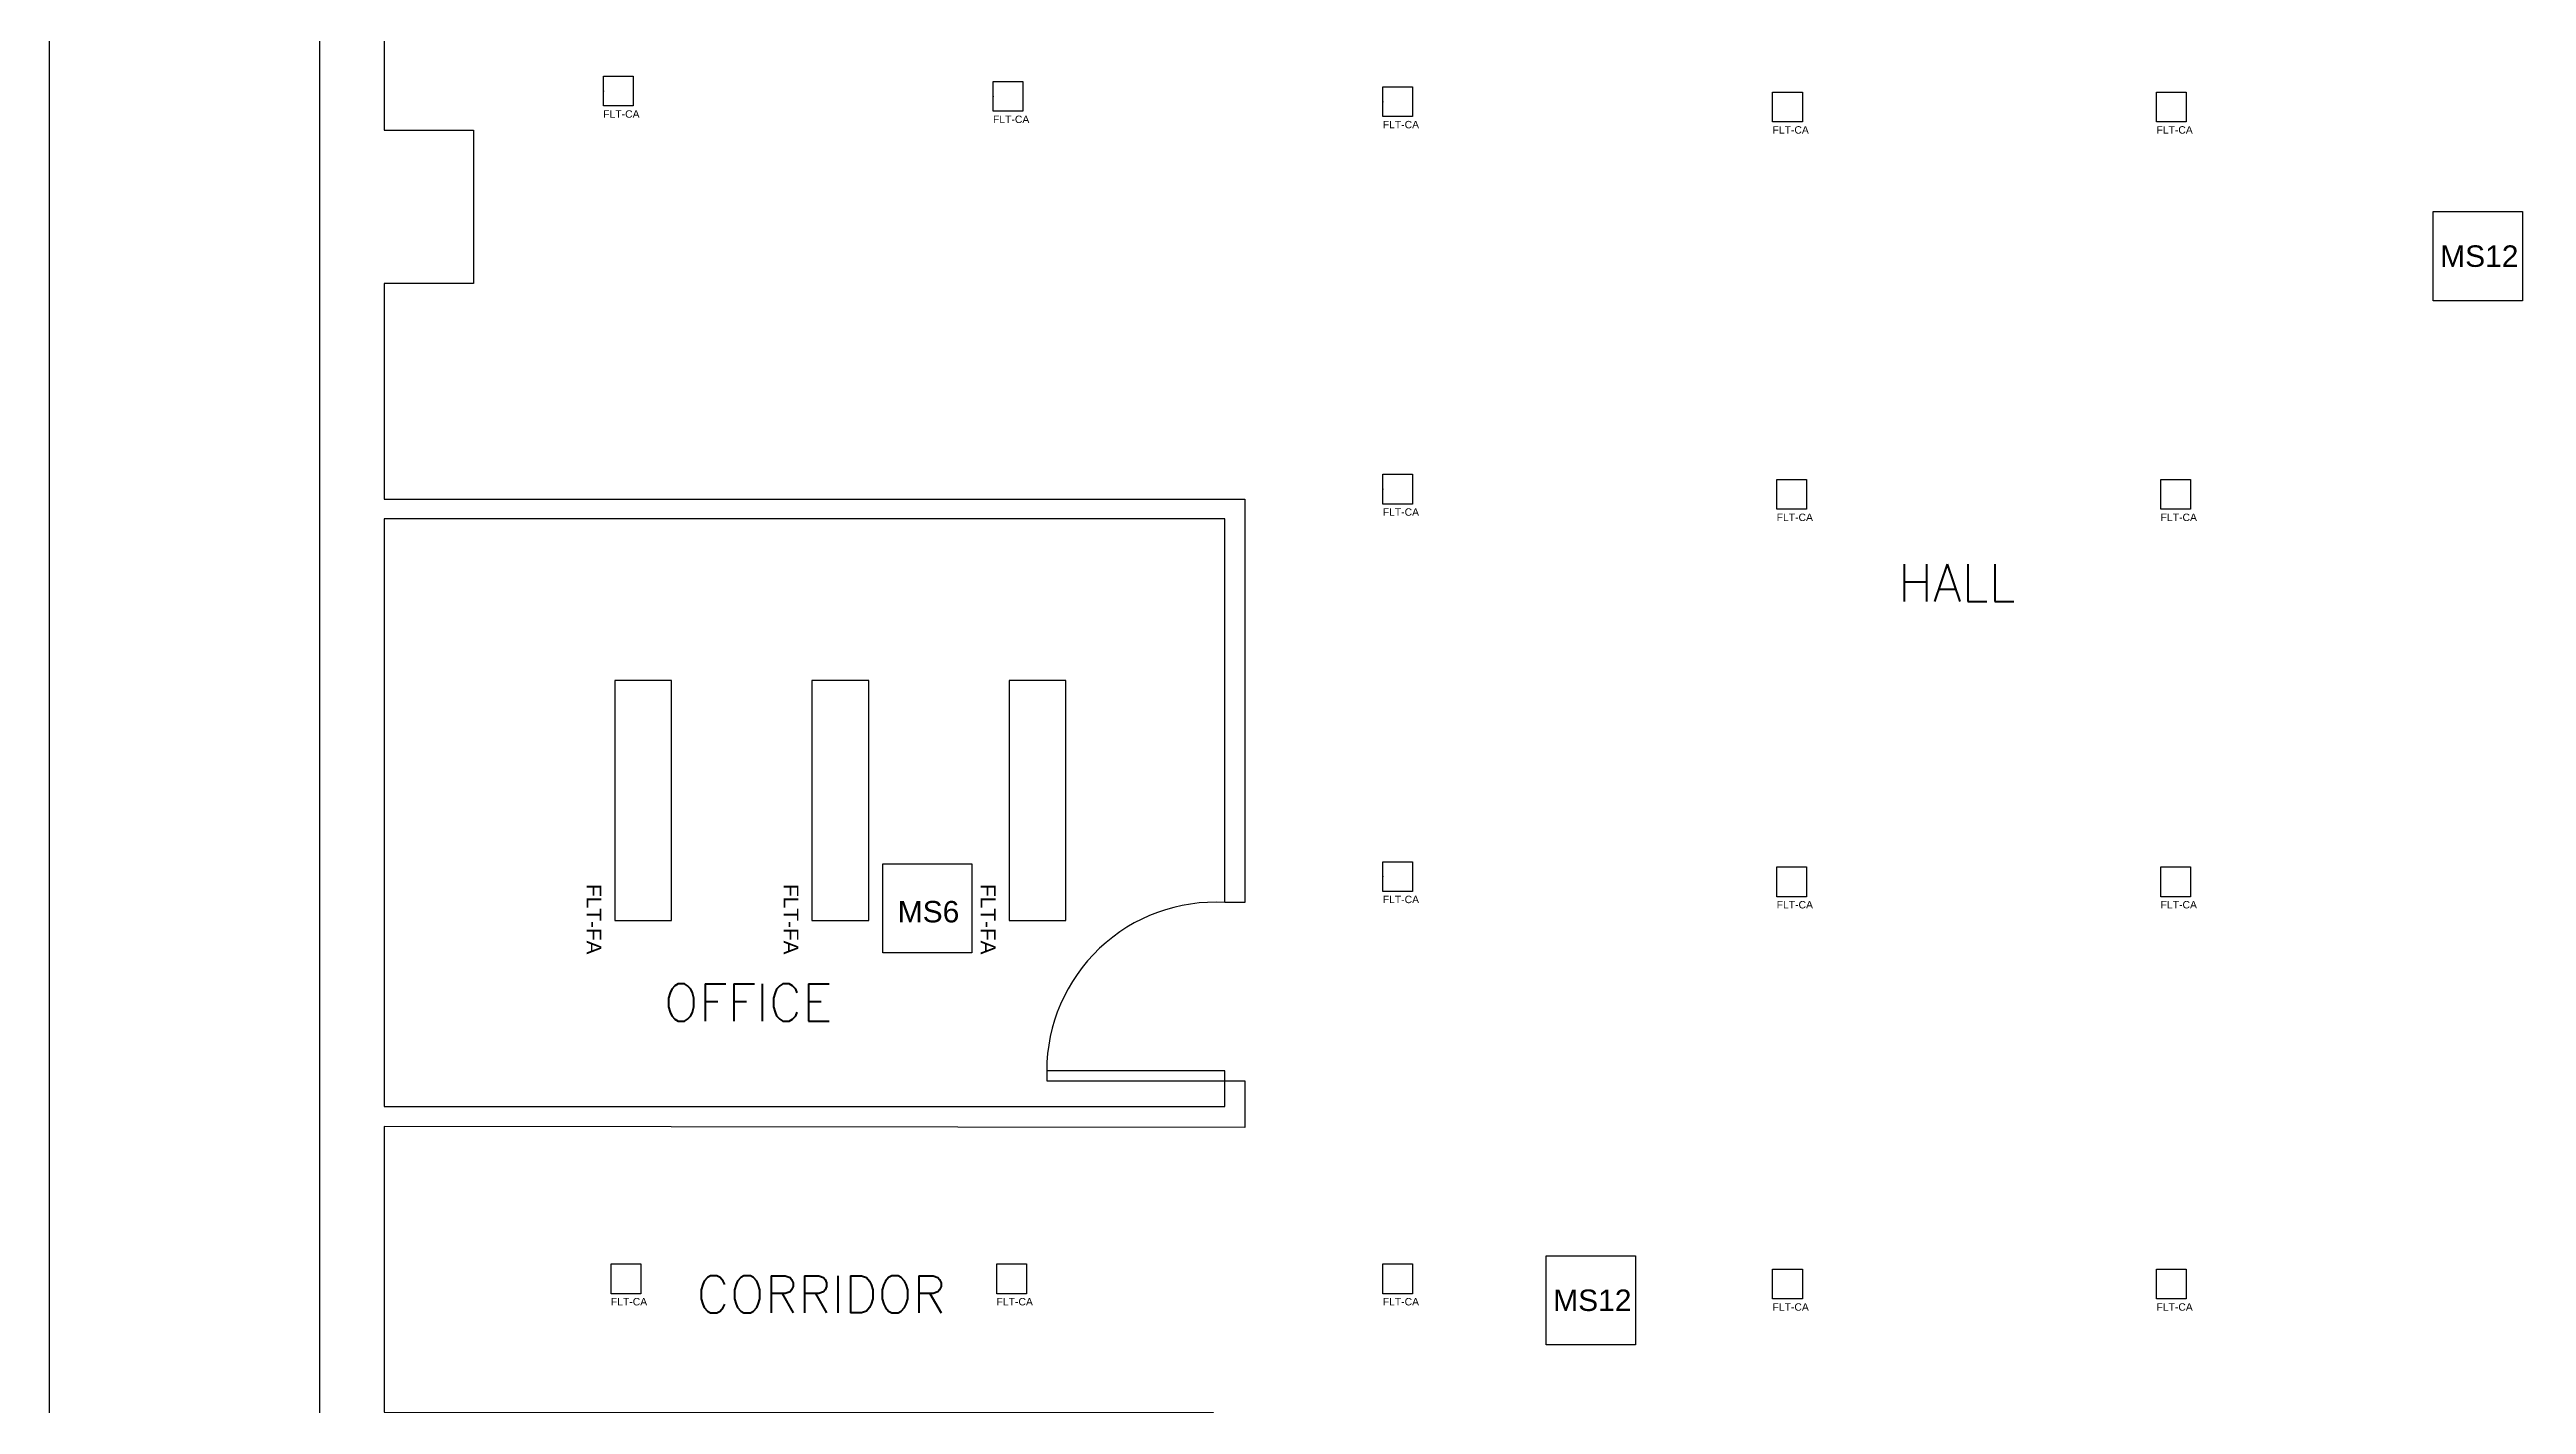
# Model space of a CAD drawing. Header units: feet. Extents: x 0 to 2574, y 0 to 1557.
# Drawn here: x 0 to 500, y 747 to 1020 of the extents above; entities that cross this region are included whole.
import ezdxf
from ezdxf.enums import TextEntityAlignment as Align

# ---------------------------------------------------------------- set-up
doc = ezdxf.new("R2010")
doc.units = ezdxf.units.FT
doc.header["$MEASUREMENT"] = 0
doc.layers.get('0').update_dxf_attribs({"color": 255})
doc.layers.add('FLT-FIXTURE', color=90, linetype='Continuous')
doc.layers.add('FLT-PERIPHERALS', color=140, linetype='Continuous')
doc.styles.add('SET200', font='romans.shx', dxfattribs={"height": 200})
doc.styles.get("Standard").update_dxf_attribs({"font": 'arial.ttf'})

# ---------------------------------------------------------------- blocks, each defined once
blk = doc.blocks.new('FLT-CA')
at = {"layer": 'FLT-FIXTURE'}
blk.add_lwpolyline([(0, 6), (6, 6), (6, 0), (0, 0)], close=True, dxfattribs=at)
blk.add_attdef('FLT-CA', (-0.03, -2.37), '', height=1.5, dxfattribs=at)
blk = doc.blocks.new('FLT-MS12')
at = {"layer": 'FLT-PERIPHERALS'}
blk.add_lwpolyline([(0, 18), (18, 18), (18, 0), (0, 0)], close=True, dxfattribs=at)
at = {"layer": 'FLT-PERIPHERALS', "insert": (1.4, 11.18), "char_height": 4.333, "attachment_point": 1}
blk.add_mtext_dynamic_manual_height_columns('MS12', width=17.9976, gutter_width=1, heights=[0], dxfattribs=at)
blk = doc.blocks.new('FLT-MS6')
at = {"layer": 'FLT-PERIPHERALS'}
blk.add_lwpolyline([(0, 18), (18, 18), (18, 0), (0, 0)], close=True, dxfattribs=at)
at = {"layer": 'FLT-PERIPHERALS', "insert": (3.01, 10.49), "char_height": 4.333, "attachment_point": 1}
blk.add_mtext_dynamic_manual_height_columns('MS6', width=17.9976, gutter_width=1, heights=[0], dxfattribs=at)
blk = doc.blocks.new('AN')
at = {"style": 'SET200'}
blk.add_attdef('AREA', text='', height=7.49, dxfattribs=at).set_placement((17.79, -9.96), align=Align.CENTER)
blk = doc.blocks.new('FLT-FA')
at = {"layer": 'FLT-FIXTURE'}
blk.add_lwpolyline([(48.51, 11.46), (48.51, 0), (0, 0), (0, 11.46)], close=True, dxfattribs=at)
blk.add_attdef('FLT-FA', (7.36, -5.72), '', height=3, dxfattribs=at)

msp = doc.modelspace()

# ---------------------------------------------------------------- linework, layer by layer
msp.add_lwpolyline([(0, 1556.98), (2574.01, 1556.98), (2574.01, 0), (0, 0)], close=True)
for points in [[(1478.08, 255.04), (623.05, 255.04), (623.05, 126.04), (607.05, 126.04), (607.05, 136.29), (429.55, 136.54), (429.55, 239.04), (417.05, 239.04), (417.05, 255.04), (337.05, 255.04), (337.05, 239.04), (321.05, 239.04), (321.05, 255.04), (241.05, 255.04), (241.05, 239.04), (225.05, 239.04), (225.05, 255.04), (145.05, 255.04), (145.05, 239.04), (129.05, 239.04), (129.05, 255.04), (54.61, 255.04), (54.61, 1284.04), (2518.76, 1284.04)], [(67.61, 1141.82), (67.61, 1003.88), (85.61, 1003.88), (85.61, 972.88), (67.61, 972.88), (67.61, 929.36), (241.42, 929.36), (241.42, 847.93), (237.42, 847.93), (237.42, 925.36), (67.61, 925.36), (67.61, 806.73), (237.42, 806.73), (237.42, 813.93), (201.42, 813.93)]]:
    msp.add_lwpolyline(points)
msp.add_lwpolyline([(237.42, 847.93, 0.431046), (201.42, 813.93), (201.42, 811.93), (241.42, 811.93), (241.42, 802.49), (67.61, 802.73), (67.61, 745.04), (235.05, 744.94), (235.05, 731.04), (234.05, 731.04), (234.05, 729.04), (195.05, 729.04), (195.05, 727.54), (231.05, 727.54), (231.05, 729.04)], format="xyb")
for p in [(111.87, 1011.74), (190.6, 1010.67), (269.32, 1009.6), (269.32, 931.38), (269.32, 853.17)]:
    msp.add_point(p)

# ---------------------------------------------------------------- block references
for p, values in [((367.44, 918.68), {'AREA': 'HALL'}), ((123.29, 833.95), {'AREA': 'OFFICE'}), ((138.05, 775.03), {'AREA': 'CORRIDOR'})]:
    msp.add_blockref('AN', p).add_auto_attribs(values)
at = {"layer": 'FLT-FIXTURE'}
for p in [(111.87, 1008.74), (190.6, 1007.67), (269.32, 1006.6), (348.05, 1005.53), (425.6, 1005.53), (269.32, 928.38), (348.89, 927.31), (426.45, 927.31), (269.32, 850.17), (348.89, 849.1), (426.45, 849.1), (113.41, 768.95), (191.32, 768.95), (269.32, 768.95), (348.05, 767.88), (425.6, 767.88)]:
    msp.add_blockref('FLT-CA', p, dxfattribs=at).add_auto_attribs({'FLT-CA': 'FLT-CA'})
ref = msp.add_blockref('FLT-FA', (114.18, 844.27), dxfattribs=dict(at, xscale=-1, rotation=270))
ref.add_attrib('FLT-FA', 'FLT-FA', (108.47, 851.64), dxfattribs={"height": 3, "rotation": 270})
ref = msp.add_blockref('FLT-FA', (154, 844.27), dxfattribs=dict(at, xscale=-1, rotation=270))
ref.add_attrib('FLT-FA', 'FLT-FA', (148.28, 851.64), dxfattribs={"height": 3, "rotation": 270})
ref = msp.add_blockref('FLT-FA', (193.81, 844.27), dxfattribs=dict(at, xscale=-1, rotation=270))
ref.add_attrib('FLT-FA', 'FLT-FA', (188.09, 851.64), dxfattribs={"height": 3, "rotation": 270})
at = {"layer": 'FLT-PERIPHERALS'}
for name, p in [('FLT-MS12', (481.48, 969.41)), ('FLT-MS6', (168.31, 837.75)), ('FLT-MS12', (302.32, 758.61))]:
    msp.add_blockref(name, p, dxfattribs=at)

doc.saveas('drawing.dxf')
